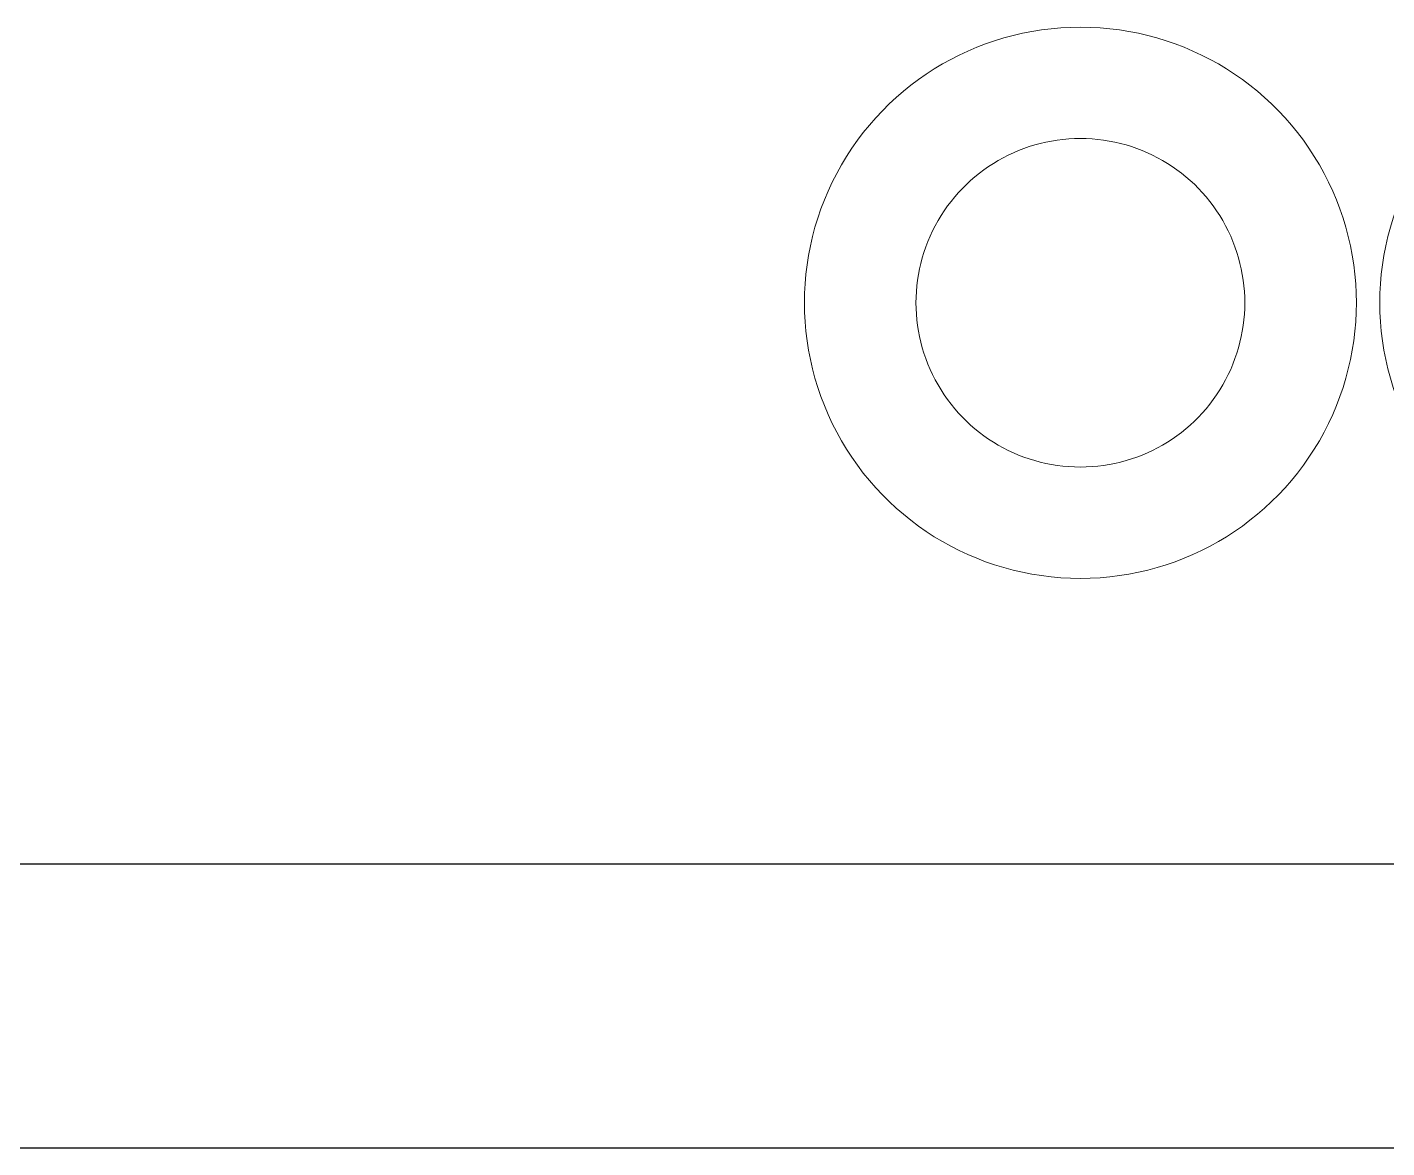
# Model space of a CAD drawing. Header units: centimetres. Extents: x -75 to 51, y -4 to 64.
# Drawn here: x 3.67 to 11.15, y 2.03 to 8.2 of the extents above; entities that cross this region are included whole.
import ezdxf

# ---------------------------------------------------------------- set-up
doc = ezdxf.new("R2010")
doc.units = ezdxf.units.CM
doc.header["$MEASUREMENT"] = 0
doc.layers.add('layer 1', color=7, linetype='Continuous')

msp = doc.modelspace()

# ---------------------------------------------------------------- linework, layer by layer
at = {"layer": 'layer 1', "color": 1, "lineweight": 20}
for points in [[(9.46586, 8.19574), (9.46586, 8.19574), (9.41181, 8.19486), (9.41181, 8.19486), (9.41181, 8.19486), (9.41181, 8.19486), (9.35808, 8.19207), (9.35808, 8.19207), (9.35808, 8.19207), (9.35808, 8.19207), (9.30471, 8.18741), (9.30471, 8.18741), (9.30471, 8.18741), (9.30471, 8.18741), (9.25174, 8.18089), (9.25174, 8.18089), (9.25174, 8.18089), (9.25174, 8.18089), (9.19921, 8.17254), (9.19921, 8.17254), (9.19921, 8.17254), (9.19921, 8.17254), (9.14716, 8.16238), (9.14716, 8.16238), (9.14716, 8.16238), (9.14716, 8.16238), (9.09563, 8.15043), (9.09563, 8.15043), (9.09563, 8.15043), (9.09563, 8.15043), (9.04467, 8.13672), (9.04467, 8.13672), (9.04467, 8.13672), (9.04467, 8.13672), (8.99432, 8.12128), (8.99432, 8.12128), (8.99432, 8.12128), (8.99432, 8.12128), (8.94461, 8.10413), (8.94461, 8.10413), (8.94461, 8.10413), (8.94461, 8.10413), (8.8956, 8.08529), (8.8956, 8.08529), (8.8956, 8.08529), (8.8956, 8.08529), (8.84732, 8.06479), (8.84732, 8.06479), (8.84732, 8.06479), (8.84732, 8.06479), (8.79982, 8.04265), (8.79982, 8.04265), (8.79982, 8.04265), (8.79982, 8.04265), (8.75314, 8.01889), (8.75314, 8.01889), (8.75314, 8.01889), (8.75314, 8.01889), (8.70731, 7.99354), (8.70731, 7.99354), (8.70731, 7.99354), (8.70731, 7.99354), (8.66239, 7.96662), (8.66239, 7.96662), (8.66239, 7.96662), (8.66239, 7.96662), (8.61842, 7.93816), (8.61842, 7.93816), (8.61842, 7.93816), (8.61842, 7.93816), (8.57543, 7.90819), (8.57543, 7.90819), (8.57543, 7.90819), (8.57543, 7.90819), (8.53347, 7.87672), (8.53347, 7.87672), (8.53347, 7.87672), (8.53347, 7.87672), (8.49257, 7.84378), (8.49257, 7.84378), (8.49257, 7.84378), (8.49257, 7.84378), (8.45279, 7.80939), (8.45279, 7.80939), (8.45279, 7.80939), (8.45279, 7.80939), (8.41417, 7.77358), (8.41417, 7.77358), (8.41417, 7.77358), (8.41417, 7.77358), (8.37674, 7.73638), (8.37674, 7.73638), (8.37674, 7.73638), (8.37674, 7.73638), (8.34056, 7.6978), (8.34056, 7.6978), (8.34056, 7.6978), (8.34056, 7.6978), (8.30565, 7.65788), (8.30565, 7.65788), (8.30565, 7.65788), (8.30565, 7.65788), (8.27206, 7.61663), (8.27206, 7.61663), (8.27206, 7.61663), (8.27206, 7.61663), (8.23984, 7.57408), (8.23984, 7.57408), (8.23984, 7.57408), (8.23984, 7.57408), (8.20903, 7.53025), (8.20903, 7.53025), (8.20903, 7.53025), (8.20903, 7.53025), (8.17964, 7.48517), (8.17964, 7.48517), (8.17964, 7.48517), (8.17964, 7.48517), (8.15176, 7.43886), (8.15176, 7.43886)], [(10.77991, 7.43888), (10.77991, 7.43888), (10.75202, 7.48519), (10.75202, 7.48519), (10.75202, 7.48519), (10.75202, 7.48519), (10.72267, 7.53027), (10.72267, 7.53027), (10.72267, 7.53027), (10.72267, 7.53027), (10.69185, 7.5741), (10.69185, 7.5741), (10.69185, 7.5741), (10.69185, 7.5741), (10.65963, 7.61665), (10.65963, 7.61665), (10.65963, 7.61665), (10.65963, 7.61665), (10.62605, 7.6579), (10.62605, 7.6579), (10.62605, 7.6579), (10.62605, 7.6579), (10.59114, 7.69782), (10.59114, 7.69782), (10.59114, 7.69782), (10.59114, 7.69782), (10.55495, 7.7364), (10.55495, 7.7364), (10.55495, 7.7364), (10.55495, 7.7364), (10.51752, 7.7736), (10.51752, 7.7736), (10.51752, 7.7736), (10.51752, 7.7736), (10.4789, 7.80941), (10.4789, 7.80941), (10.4789, 7.80941), (10.4789, 7.80941), (10.43912, 7.84379), (10.43912, 7.84379), (10.43912, 7.84379), (10.43912, 7.84379), (10.39823, 7.87673), (10.39823, 7.87673), (10.39823, 7.87673), (10.39823, 7.87673), (10.35626, 7.9082), (10.35626, 7.9082), (10.35626, 7.9082), (10.35626, 7.9082), (10.31328, 7.93817), (10.31328, 7.93817), (10.31328, 7.93817), (10.31328, 7.93817), (10.2693, 7.96663), (10.2693, 7.96663), (10.2693, 7.96663), (10.2693, 7.96663), (10.22438, 7.99355), (10.22438, 7.99355), (10.22438, 7.99355), (10.22438, 7.99355), (10.17856, 8.0189), (10.17856, 8.0189), (10.17856, 8.0189), (10.17856, 8.0189), (10.13187, 8.04266), (10.13187, 8.04266), (10.13187, 8.04266), (10.13187, 8.04266), (10.08437, 8.0648), (10.08437, 8.0648), (10.08437, 8.0648), (10.08437, 8.0648), (10.03609, 8.0853), (10.03609, 8.0853), (10.03609, 8.0853), (10.03609, 8.0853), (9.98708, 8.10414), (9.98708, 8.10414), (9.98708, 8.10414), (9.98708, 8.10414), (9.93737, 8.12129), (9.93737, 8.12129), (9.93737, 8.12129), (9.93737, 8.12129), (9.88702, 8.13673), (9.88702, 8.13673), (9.88702, 8.13673), (9.88702, 8.13673), (9.83607, 8.15044), (9.83607, 8.15044), (9.83607, 8.15044), (9.83607, 8.15044), (9.78454, 8.16239), (9.78454, 8.16239), (9.78454, 8.16239), (9.78454, 8.16239), (9.73249, 8.17255), (9.73249, 8.17255), (9.73249, 8.17255), (9.73249, 8.17255), (9.67997, 8.1809), (9.67997, 8.1809), (9.67997, 8.1809), (9.67997, 8.1809), (9.62699, 8.18742), (9.62699, 8.18742), (9.62699, 8.18742), (9.62699, 8.18742), (9.57362, 8.19208), (9.57362, 8.19208), (9.57362, 8.19208), (9.57362, 8.19208), (9.5199, 8.19487), (9.5199, 8.19487), (9.5199, 8.19487), (9.5199, 8.19487), (9.46585, 8.19575), (9.46585, 8.19575)], [(9.46586, 7.58359), (9.46586, 7.58359), (9.43366, 7.583), (9.43366, 7.583), (9.43366, 7.583), (9.43366, 7.583), (9.40165, 7.58132), (9.40165, 7.58132), (9.40165, 7.58132), (9.40165, 7.58132), (9.36985, 7.57853), (9.36985, 7.57853), (9.36985, 7.57853), (9.36985, 7.57853), (9.33829, 7.57463), (9.33829, 7.57463), (9.33829, 7.57463), (9.33829, 7.57463), (9.30699, 7.56964), (9.30699, 7.56964), (9.30699, 7.56964), (9.30699, 7.56964), (9.27598, 7.56357), (9.27598, 7.56357), (9.27598, 7.56357), (9.27598, 7.56357), (9.24529, 7.55644), (9.24529, 7.55644), (9.24529, 7.55644), (9.24529, 7.55644), (9.21493, 7.54826), (9.21493, 7.54826), (9.21493, 7.54826), (9.21493, 7.54826), (9.18494, 7.53905), (9.18494, 7.53905), (9.18494, 7.53905), (9.18494, 7.53905), (9.15534, 7.52882), (9.15534, 7.52882), (9.15534, 7.52882), (9.15534, 7.52882), (9.12615, 7.51758), (9.12615, 7.51758), (9.12615, 7.51758), (9.12615, 7.51758), (9.09737, 7.50536), (9.09737, 7.50536), (9.09737, 7.50536), (9.09737, 7.50536), (9.06909, 7.49216), (9.06909, 7.49216), (9.06909, 7.49216), (9.06909, 7.49216), (9.04126, 7.478), (9.04126, 7.478), (9.04126, 7.478), (9.04126, 7.478), (9.01396, 7.46289), (9.01396, 7.46289), (9.01396, 7.46289), (9.01396, 7.46289), (8.98721, 7.44685), (8.98721, 7.44685), (8.98721, 7.44685), (8.98721, 7.44685), (8.96101, 7.42989), (8.96101, 7.42989), (8.96101, 7.42989), (8.96101, 7.42989), (8.93539, 7.41202), (8.93539, 7.41202), (8.93539, 7.41202), (8.93539, 7.41202), (8.91038, 7.39326), (8.91038, 7.39326), (8.91038, 7.39326), (8.91038, 7.39326), (8.88602, 7.37363), (8.88602, 7.37363), (8.88602, 7.37363), (8.88602, 7.37363), (8.86234, 7.35314), (8.86234, 7.35314), (8.86234, 7.35314), (8.86234, 7.35314), (8.83932, 7.3318), (8.83932, 7.3318), (8.83932, 7.3318), (8.83932, 7.3318), (8.81704, 7.30963), (8.81704, 7.30963), (8.81704, 7.30963), (8.81704, 7.30963), (8.7955, 7.28664), (8.7955, 7.28664), (8.7955, 7.28664), (8.7955, 7.28664), (8.77472, 7.26285), (8.77472, 7.26285), (8.77472, 7.26285), (8.77472, 7.26285), (8.7547, 7.23827), (8.7547, 7.23827), (8.7547, 7.23827), (8.7547, 7.23827), (8.73551, 7.21291), (8.73551, 7.21291), (8.73551, 7.21291), (8.73551, 7.21291), (8.71715, 7.1868), (8.71715, 7.1868), (8.71715, 7.1868), (8.71715, 7.1868), (8.69967, 7.15994), (8.69967, 7.15994), (8.69967, 7.15994), (8.69967, 7.15994), (8.68309, 7.13235), (8.68309, 7.13235)], [(10.24861, 7.13241), (10.24861, 7.13241), (10.23203, 7.16), (10.23203, 7.16), (10.23203, 7.16), (10.23203, 7.16), (10.21455, 7.18686), (10.21455, 7.18686), (10.21455, 7.18686), (10.21455, 7.18686), (10.19619, 7.21297), (10.19619, 7.21297), (10.19619, 7.21297), (10.19619, 7.21297), (10.17699, 7.23833), (10.17699, 7.23833), (10.17699, 7.23833), (10.17699, 7.23833), (10.15697, 7.26291), (10.15697, 7.26291), (10.15697, 7.26291), (10.15697, 7.26291), (10.13619, 7.2867), (10.13619, 7.2867), (10.13619, 7.2867), (10.13619, 7.2867), (10.11464, 7.30969), (10.11464, 7.30969), (10.11464, 7.30969), (10.11464, 7.30969), (10.09236, 7.33186), (10.09236, 7.33186), (10.09236, 7.33186), (10.09236, 7.33186), (10.06934, 7.3532), (10.06934, 7.3532), (10.06934, 7.3532), (10.06934, 7.3532), (10.04565, 7.37369), (10.04565, 7.37369), (10.04565, 7.37369), (10.04565, 7.37369), (10.02129, 7.39332), (10.02129, 7.39332), (10.02129, 7.39332), (10.02129, 7.39332), (9.99629, 7.41208), (9.99629, 7.41208), (9.99629, 7.41208), (9.99629, 7.41208), (9.97067, 7.42995), (9.97067, 7.42995), (9.97067, 7.42995), (9.97067, 7.42995), (9.94447, 7.44691), (9.94447, 7.44691), (9.94447, 7.44691), (9.94447, 7.44691), (9.91772, 7.46295), (9.91772, 7.46295), (9.91772, 7.46295), (9.91772, 7.46295), (9.89042, 7.47806), (9.89042, 7.47806), (9.89042, 7.47806), (9.89042, 7.47806), (9.8626, 7.49222), (9.8626, 7.49222), (9.8626, 7.49222), (9.8626, 7.49222), (9.83432, 7.50542), (9.83432, 7.50542), (9.83432, 7.50542), (9.83432, 7.50542), (9.80555, 7.51764), (9.80555, 7.51764), (9.80555, 7.51764), (9.80555, 7.51764), (9.77635, 7.52888), (9.77635, 7.52888), (9.77635, 7.52888), (9.77635, 7.52888), (9.74676, 7.53911), (9.74676, 7.53911), (9.74676, 7.53911), (9.74676, 7.53911), (9.71676, 7.54832), (9.71676, 7.54832), (9.71676, 7.54832), (9.71676, 7.54832), (9.6864, 7.5565), (9.6864, 7.5565), (9.6864, 7.5565), (9.6864, 7.5565), (9.65571, 7.56363), (9.65571, 7.56363), (9.65571, 7.56363), (9.65571, 7.56363), (9.6247, 7.5697), (9.6247, 7.5697), (9.6247, 7.5697), (9.6247, 7.5697), (9.5934, 7.57469), (9.5934, 7.57469), (9.5934, 7.57469), (9.5934, 7.57469), (9.56184, 7.57859), (9.56184, 7.57859), (9.56184, 7.57859), (9.56184, 7.57859), (9.53004, 7.58138), (9.53004, 7.58138), (9.53004, 7.58138), (9.53004, 7.58138), (9.49804, 7.58306), (9.49804, 7.58306), (9.49804, 7.58306), (9.49804, 7.58306), (9.46584, 7.58365), (9.46584, 7.58365)], [(8.1518, 7.43888), (8.1518, 7.43888), (8.1256, 7.39161), (8.1256, 7.39161), (8.1256, 7.39161), (8.1256, 7.39161), (8.10121, 7.34366), (8.10121, 7.34366), (8.10121, 7.34366), (8.10121, 7.34366), (8.07861, 7.29508), (8.07861, 7.29508), (8.07861, 7.29508), (8.07861, 7.29508), (8.05784, 7.24592), (8.05784, 7.24592), (8.05784, 7.24592), (8.05784, 7.24592), (8.03886, 7.19623), (8.03886, 7.19623), (8.03886, 7.19623), (8.03886, 7.19623), (8.02169, 7.14605), (8.02169, 7.14605), (8.02169, 7.14605), (8.02169, 7.14605), (8.00632, 7.09544), (8.00632, 7.09544), (8.00632, 7.09544), (8.00632, 7.09544), (7.99276, 7.04444), (7.99276, 7.04444), (7.99276, 7.04444), (7.99276, 7.04444), (7.98101, 6.9931), (7.98101, 6.9931), (7.98101, 6.9931), (7.98101, 6.9931), (7.97107, 6.94147), (7.97107, 6.94147), (7.97107, 6.94147), (7.97107, 6.94147), (7.96291, 6.8896), (7.96291, 6.8896), (7.96291, 6.8896), (7.96291, 6.8896), (7.9566, 6.83753), (7.9566, 6.83753), (7.9566, 6.83753), (7.9566, 6.83753), (7.95206, 6.78532), (7.95206, 6.78532), (7.95206, 6.78532), (7.95206, 6.78532), (7.94929, 6.73301), (7.94929, 6.73301), (7.94929, 6.73301), (7.94929, 6.73301), (7.94836, 6.68065), (7.94836, 6.68065), (7.94836, 6.68065), (7.94836, 6.68065), (7.94929, 6.62829), (7.94929, 6.62829), (7.94929, 6.62829), (7.94929, 6.62829), (7.95206, 6.57598), (7.95206, 6.57598), (7.95206, 6.57598), (7.95206, 6.57598), (7.9566, 6.52377), (7.9566, 6.52377), (7.9566, 6.52377), (7.9566, 6.52377), (7.96291, 6.4717), (7.96291, 6.4717), (7.96291, 6.4717), (7.96291, 6.4717), (7.97107, 6.41983), (7.97107, 6.41983), (7.97107, 6.41983), (7.97107, 6.41983), (7.98101, 6.3682), (7.98101, 6.3682), (7.98101, 6.3682), (7.98101, 6.3682), (7.99276, 6.31686), (7.99276, 6.31686), (7.99276, 6.31686), (7.99276, 6.31686), (8.00632, 6.26586), (8.00632, 6.26586), (8.00632, 6.26586), (8.00632, 6.26586), (8.02169, 6.21525), (8.02169, 6.21525), (8.02169, 6.21525), (8.02169, 6.21525), (8.03886, 6.16507), (8.03886, 6.16507), (8.03886, 6.16507), (8.03886, 6.16507), (8.05784, 6.11538), (8.05784, 6.11538), (8.05784, 6.11538), (8.05784, 6.11538), (8.07861, 6.06622), (8.07861, 6.06622), (8.07861, 6.06622), (8.07861, 6.06622), (8.10121, 6.01764), (8.10121, 6.01764), (8.10121, 6.01764), (8.10121, 6.01764), (8.1256, 5.96969), (8.1256, 5.96969), (8.1256, 5.96969), (8.1256, 5.96969), (8.1518, 5.92242), (8.1518, 5.92242)], [(10.77991, 5.92245), (10.77991, 5.92245), (10.80611, 5.96972), (10.80611, 5.96972), (10.80611, 5.96972), (10.80611, 5.96972), (10.8305, 6.01767), (10.8305, 6.01767), (10.8305, 6.01767), (10.8305, 6.01767), (10.85309, 6.06625), (10.85309, 6.06625), (10.85309, 6.06625), (10.85309, 6.06625), (10.87387, 6.11541), (10.87387, 6.11541), (10.87387, 6.11541), (10.87387, 6.11541), (10.89285, 6.1651), (10.89285, 6.1651), (10.89285, 6.1651), (10.89285, 6.1651), (10.91002, 6.21528), (10.91002, 6.21528), (10.91002, 6.21528), (10.91002, 6.21528), (10.92538, 6.26589), (10.92538, 6.26589), (10.92538, 6.26589), (10.92538, 6.26589), (10.93894, 6.31689), (10.93894, 6.31689), (10.93894, 6.31689), (10.93894, 6.31689), (10.95069, 6.36823), (10.95069, 6.36823), (10.95069, 6.36823), (10.95069, 6.36823), (10.96064, 6.41986), (10.96064, 6.41986), (10.96064, 6.41986), (10.96064, 6.41986), (10.9688, 6.47173), (10.9688, 6.47173), (10.9688, 6.47173), (10.9688, 6.47173), (10.97511, 6.5238), (10.97511, 6.5238), (10.97511, 6.5238), (10.97511, 6.5238), (10.97965, 6.57601), (10.97965, 6.57601), (10.97965, 6.57601), (10.97965, 6.57601), (10.98242, 6.62832), (10.98242, 6.62832), (10.98242, 6.62832), (10.98242, 6.62832), (10.98335, 6.68068), (10.98335, 6.68068), (10.98335, 6.68068), (10.98335, 6.68068), (10.98242, 6.73304), (10.98242, 6.73304), (10.98242, 6.73304), (10.98242, 6.73304), (10.97965, 6.78535), (10.97965, 6.78535), (10.97965, 6.78535), (10.97965, 6.78535), (10.97511, 6.83756), (10.97511, 6.83756), (10.97511, 6.83756), (10.97511, 6.83756), (10.9688, 6.88963), (10.9688, 6.88963), (10.9688, 6.88963), (10.9688, 6.88963), (10.96064, 6.9415), (10.96064, 6.9415), (10.96064, 6.9415), (10.96064, 6.9415), (10.95069, 6.99313), (10.95069, 6.99313), (10.95069, 6.99313), (10.95069, 6.99313), (10.93894, 7.04447), (10.93894, 7.04447), (10.93894, 7.04447), (10.93894, 7.04447), (10.92538, 7.09547), (10.92538, 7.09547), (10.92538, 7.09547), (10.92538, 7.09547), (10.91002, 7.14608), (10.91002, 7.14608), (10.91002, 7.14608), (10.91002, 7.14608), (10.89285, 7.19626), (10.89285, 7.19626), (10.89285, 7.19626), (10.89285, 7.19626), (10.87387, 7.24595), (10.87387, 7.24595), (10.87387, 7.24595), (10.87387, 7.24595), (10.85309, 7.29511), (10.85309, 7.29511), (10.85309, 7.29511), (10.85309, 7.29511), (10.8305, 7.34369), (10.8305, 7.34369), (10.8305, 7.34369), (10.8305, 7.34369), (10.80611, 7.39164), (10.80611, 7.39164), (10.80611, 7.39164), (10.80611, 7.39164), (10.77991, 7.43891), (10.77991, 7.43891)], [(11.31565, 7.43888), (11.31565, 7.43888), (11.28945, 7.39161), (11.28945, 7.39161), (11.28945, 7.39161), (11.28945, 7.39161), (11.26506, 7.34366), (11.26506, 7.34366), (11.26506, 7.34366), (11.26506, 7.34366), (11.24247, 7.29508), (11.24247, 7.29508), (11.24247, 7.29508), (11.24247, 7.29508), (11.22169, 7.24592), (11.22169, 7.24592), (11.22169, 7.24592), (11.22169, 7.24592), (11.20271, 7.19623), (11.20271, 7.19623), (11.20271, 7.19623), (11.20271, 7.19623), (11.18554, 7.14605), (11.18554, 7.14605), (11.18554, 7.14605), (11.18554, 7.14605), (11.17018, 7.09544), (11.17018, 7.09544), (11.17018, 7.09544), (11.17018, 7.09544), (11.15662, 7.04444), (11.15662, 7.04444), (11.15662, 7.04444), (11.15662, 7.04444), (11.14487, 6.9931), (11.14487, 6.9931), (11.14487, 6.9931), (11.14487, 6.9931), (11.13492, 6.94147), (11.13492, 6.94147), (11.13492, 6.94147), (11.13492, 6.94147), (11.12676, 6.8896), (11.12676, 6.8896), (11.12676, 6.8896), (11.12676, 6.8896), (11.12045, 6.83753), (11.12045, 6.83753), (11.12045, 6.83753), (11.12045, 6.83753), (11.11591, 6.78532), (11.11591, 6.78532), (11.11591, 6.78532), (11.11591, 6.78532), (11.11314, 6.73301), (11.11314, 6.73301), (11.11314, 6.73301), (11.11314, 6.73301), (11.11221, 6.68065), (11.11221, 6.68065), (11.11221, 6.68065), (11.11221, 6.68065), (11.11314, 6.62829), (11.11314, 6.62829), (11.11314, 6.62829), (11.11314, 6.62829), (11.11591, 6.57598), (11.11591, 6.57598), (11.11591, 6.57598), (11.11591, 6.57598), (11.12045, 6.52377), (11.12045, 6.52377), (11.12045, 6.52377), (11.12045, 6.52377), (11.12676, 6.4717), (11.12676, 6.4717), (11.12676, 6.4717), (11.12676, 6.4717), (11.13492, 6.41983), (11.13492, 6.41983), (11.13492, 6.41983), (11.13492, 6.41983), (11.14487, 6.3682), (11.14487, 6.3682), (11.14487, 6.3682), (11.14487, 6.3682), (11.15662, 6.31686), (11.15662, 6.31686), (11.15662, 6.31686), (11.15662, 6.31686), (11.17018, 6.26586), (11.17018, 6.26586), (11.17018, 6.26586), (11.17018, 6.26586), (11.18554, 6.21525), (11.18554, 6.21525), (11.18554, 6.21525), (11.18554, 6.21525), (11.20271, 6.16507), (11.20271, 6.16507), (11.20271, 6.16507), (11.20271, 6.16507), (11.22169, 6.11538), (11.22169, 6.11538), (11.22169, 6.11538), (11.22169, 6.11538), (11.24247, 6.06622), (11.24247, 6.06622), (11.24247, 6.06622), (11.24247, 6.06622), (11.26506, 6.01764), (11.26506, 6.01764), (11.26506, 6.01764), (11.26506, 6.01764), (11.28945, 5.96969), (11.28945, 5.96969), (11.28945, 5.96969), (11.28945, 5.96969), (11.31565, 5.92242), (11.31565, 5.92242)], [(8.68309, 7.13241), (8.68309, 7.13241), (8.66748, 7.10425), (8.66748, 7.10425), (8.66748, 7.10425), (8.66748, 7.10425), (8.65293, 7.07568), (8.65293, 7.07568), (8.65293, 7.07568), (8.65293, 7.07568), (8.63947, 7.04674), (8.63947, 7.04674), (8.63947, 7.04674), (8.63947, 7.04674), (8.62707, 7.01745), (8.62707, 7.01745), (8.62707, 7.01745), (8.62707, 7.01745), (8.61578, 6.98784), (8.61578, 6.98784), (8.61578, 6.98784), (8.61578, 6.98784), (8.60556, 6.95795), (8.60556, 6.95795), (8.60556, 6.95795), (8.60556, 6.95795), (8.5964, 6.9278), (8.5964, 6.9278), (8.5964, 6.9278), (8.5964, 6.9278), (8.58833, 6.89741), (8.58833, 6.89741), (8.58833, 6.89741), (8.58833, 6.89741), (8.58134, 6.86682), (8.58134, 6.86682), (8.58134, 6.86682), (8.58134, 6.86682), (8.57545, 6.83606), (8.57545, 6.83606), (8.57545, 6.83606), (8.57545, 6.83606), (8.57057, 6.80515), (8.57057, 6.80515), (8.57057, 6.80515), (8.57057, 6.80515), (8.56679, 6.77413), (8.56679, 6.77413), (8.56679, 6.77413), (8.56679, 6.77413), (8.56402, 6.74302), (8.56402, 6.74302), (8.56402, 6.74302), (8.56402, 6.74302), (8.5625, 6.71186), (8.5625, 6.71186), (8.5625, 6.71186), (8.5625, 6.71186), (8.56165, 6.68067), (8.56165, 6.68067), (8.56165, 6.68067), (8.56165, 6.68067), (8.5625, 6.64948), (8.5625, 6.64948), (8.5625, 6.64948), (8.5625, 6.64948), (8.56402, 6.61832), (8.56402, 6.61832), (8.56402, 6.61832), (8.56402, 6.61832), (8.56679, 6.58721), (8.56679, 6.58721), (8.56679, 6.58721), (8.56679, 6.58721), (8.57057, 6.55619), (8.57057, 6.55619), (8.57057, 6.55619), (8.57057, 6.55619), (8.57545, 6.52528), (8.57545, 6.52528), (8.57545, 6.52528), (8.57545, 6.52528), (8.58134, 6.49452), (8.58134, 6.49452), (8.58134, 6.49452), (8.58134, 6.49452), (8.58833, 6.46393), (8.58833, 6.46393), (8.58833, 6.46393), (8.58833, 6.46393), (8.5964, 6.43355), (8.5964, 6.43355), (8.5964, 6.43355), (8.5964, 6.43355), (8.60556, 6.4034), (8.60556, 6.4034), (8.60556, 6.4034), (8.60556, 6.4034), (8.61578, 6.3735), (8.61578, 6.3735), (8.61578, 6.3735), (8.61578, 6.3735), (8.62707, 6.34389), (8.62707, 6.34389), (8.62707, 6.34389), (8.62707, 6.34389), (8.63947, 6.3146), (8.63947, 6.3146), (8.63947, 6.3146), (8.63947, 6.3146), (8.65293, 6.28566), (8.65293, 6.28566), (8.65293, 6.28566), (8.65293, 6.28566), (8.66748, 6.25709), (8.66748, 6.25709), (8.66748, 6.25709), (8.66748, 6.25709), (8.68309, 6.22893), (8.68309, 6.22893)], [(10.24861, 6.22892), (10.24861, 6.22892), (10.26423, 6.25708), (10.26423, 6.25708), (10.26423, 6.25708), (10.26423, 6.25708), (10.27877, 6.28565), (10.27877, 6.28565), (10.27877, 6.28565), (10.27877, 6.28565), (10.29223, 6.31459), (10.29223, 6.31459), (10.29223, 6.31459), (10.29223, 6.31459), (10.30463, 6.34388), (10.30463, 6.34388), (10.30463, 6.34388), (10.30463, 6.34388), (10.31592, 6.37349), (10.31592, 6.37349), (10.31592, 6.37349), (10.31592, 6.37349), (10.32615, 6.40339), (10.32615, 6.40339), (10.32615, 6.40339), (10.32615, 6.40339), (10.33529, 6.43354), (10.33529, 6.43354), (10.33529, 6.43354), (10.33529, 6.43354), (10.34337, 6.46392), (10.34337, 6.46392), (10.34337, 6.46392), (10.34337, 6.46392), (10.35035, 6.49451), (10.35035, 6.49451), (10.35035, 6.49451), (10.35035, 6.49451), (10.35624, 6.52527), (10.35624, 6.52527), (10.35624, 6.52527), (10.35624, 6.52527), (10.36112, 6.55618), (10.36112, 6.55618), (10.36112, 6.55618), (10.36112, 6.55618), (10.36491, 6.5872), (10.36491, 6.5872), (10.36491, 6.5872), (10.36491, 6.5872), (10.36768, 6.61831), (10.36768, 6.61831), (10.36768, 6.61831), (10.36768, 6.61831), (10.3692, 6.64947), (10.3692, 6.64947), (10.3692, 6.64947), (10.3692, 6.64947), (10.37005, 6.68066), (10.37005, 6.68066), (10.37005, 6.68066), (10.37005, 6.68066), (10.3692, 6.71185), (10.3692, 6.71185), (10.3692, 6.71185), (10.3692, 6.71185), (10.36768, 6.74301), (10.36768, 6.74301), (10.36768, 6.74301), (10.36768, 6.74301), (10.36491, 6.77412), (10.36491, 6.77412), (10.36491, 6.77412), (10.36491, 6.77412), (10.36112, 6.80514), (10.36112, 6.80514), (10.36112, 6.80514), (10.36112, 6.80514), (10.35624, 6.83605), (10.35624, 6.83605), (10.35624, 6.83605), (10.35624, 6.83605), (10.35035, 6.86681), (10.35035, 6.86681), (10.35035, 6.86681), (10.35035, 6.86681), (10.34337, 6.8974), (10.34337, 6.8974), (10.34337, 6.8974), (10.34337, 6.8974), (10.33529, 6.92779), (10.33529, 6.92779), (10.33529, 6.92779), (10.33529, 6.92779), (10.32615, 6.95794), (10.32615, 6.95794), (10.32615, 6.95794), (10.32615, 6.95794), (10.31592, 6.98783), (10.31592, 6.98783), (10.31592, 6.98783), (10.31592, 6.98783), (10.30463, 7.01744), (10.30463, 7.01744), (10.30463, 7.01744), (10.30463, 7.01744), (10.29223, 7.04673), (10.29223, 7.04673), (10.29223, 7.04673), (10.29223, 7.04673), (10.27877, 7.07567), (10.27877, 7.07567), (10.27877, 7.07567), (10.27877, 7.07567), (10.26423, 7.10424), (10.26423, 7.10424), (10.26423, 7.10424), (10.26423, 7.10424), (10.24861, 7.1324), (10.24861, 7.1324)], [(8.68309, 6.22892), (8.68309, 6.22892), (8.69967, 6.20133), (8.69967, 6.20133), (8.69967, 6.20133), (8.69967, 6.20133), (8.71715, 6.17447), (8.71715, 6.17447), (8.71715, 6.17447), (8.71715, 6.17447), (8.73551, 6.14836), (8.73551, 6.14836), (8.73551, 6.14836), (8.73551, 6.14836), (8.7547, 6.123), (8.7547, 6.123), (8.7547, 6.123), (8.7547, 6.123), (8.77472, 6.09842), (8.77472, 6.09842), (8.77472, 6.09842), (8.77472, 6.09842), (8.7955, 6.07463), (8.7955, 6.07463), (8.7955, 6.07463), (8.7955, 6.07463), (8.81704, 6.05164), (8.81704, 6.05164), (8.81704, 6.05164), (8.81704, 6.05164), (8.83933, 6.02947), (8.83933, 6.02947), (8.83933, 6.02947), (8.83933, 6.02947), (8.86235, 6.00813), (8.86235, 6.00813), (8.86235, 6.00813), (8.86235, 6.00813), (8.88604, 5.98764), (8.88604, 5.98764), (8.88604, 5.98764), (8.88604, 5.98764), (8.9104, 5.96801), (8.9104, 5.96801), (8.9104, 5.96801), (8.9104, 5.96801), (8.9354, 5.94925), (8.9354, 5.94925), (8.9354, 5.94925), (8.9354, 5.94925), (8.96103, 5.93139), (8.96103, 5.93139), (8.96103, 5.93139), (8.96103, 5.93139), (8.98723, 5.91443), (8.98723, 5.91443), (8.98723, 5.91443), (8.98723, 5.91443), (9.01398, 5.89839), (9.01398, 5.89839), (9.01398, 5.89839), (9.01398, 5.89839), (9.04128, 5.88328), (9.04128, 5.88328), (9.04128, 5.88328), (9.04128, 5.88328), (9.0691, 5.86911), (9.0691, 5.86911), (9.0691, 5.86911), (9.0691, 5.86911), (9.09738, 5.85591), (9.09738, 5.85591), (9.09738, 5.85591), (9.09738, 5.85591), (9.12616, 5.84369), (9.12616, 5.84369), (9.12616, 5.84369), (9.12616, 5.84369), (9.15536, 5.83245), (9.15536, 5.83245), (9.15536, 5.83245), (9.15536, 5.83245), (9.18496, 5.82222), (9.18496, 5.82222), (9.18496, 5.82222), (9.18496, 5.82222), (9.21495, 5.81301), (9.21495, 5.81301), (9.21495, 5.81301), (9.21495, 5.81301), (9.24531, 5.80483), (9.24531, 5.80483), (9.24531, 5.80483), (9.24531, 5.80483), (9.276, 5.7977), (9.276, 5.7977), (9.276, 5.7977), (9.276, 5.7977), (9.30701, 5.79163), (9.30701, 5.79163), (9.30701, 5.79163), (9.30701, 5.79163), (9.33831, 5.78664), (9.33831, 5.78664), (9.33831, 5.78664), (9.33831, 5.78664), (9.36987, 5.78274), (9.36987, 5.78274), (9.36987, 5.78274), (9.36987, 5.78274), (9.40166, 5.77996), (9.40166, 5.77996), (9.40166, 5.77996), (9.40166, 5.77996), (9.43368, 5.77828), (9.43368, 5.77828), (9.43368, 5.77828), (9.43368, 5.77828), (9.46587, 5.77769), (9.46587, 5.77769)], [(9.46586, 5.77774), (9.46586, 5.77774), (9.49806, 5.77824), (9.49806, 5.77824), (9.49806, 5.77824), (9.49806, 5.77824), (9.53006, 5.77992), (9.53006, 5.77992), (9.53006, 5.77992), (9.53006, 5.77992), (9.56186, 5.7827), (9.56186, 5.7827), (9.56186, 5.7827), (9.56186, 5.7827), (9.59342, 5.7866), (9.59342, 5.7866), (9.59342, 5.7866), (9.59342, 5.7866), (9.62472, 5.79159), (9.62472, 5.79159), (9.62472, 5.79159), (9.62472, 5.79159), (9.65573, 5.79766), (9.65573, 5.79766), (9.65573, 5.79766), (9.65573, 5.79766), (9.68642, 5.80479), (9.68642, 5.80479), (9.68642, 5.80479), (9.68642, 5.80479), (9.71678, 5.81297), (9.71678, 5.81297), (9.71678, 5.81297), (9.71678, 5.81297), (9.74677, 5.82218), (9.74677, 5.82218), (9.74677, 5.82218), (9.74677, 5.82218), (9.77637, 5.83241), (9.77637, 5.83241), (9.77637, 5.83241), (9.77637, 5.83241), (9.80557, 5.84365), (9.80557, 5.84365), (9.80557, 5.84365), (9.80557, 5.84365), (9.83433, 5.85587), (9.83433, 5.85587), (9.83433, 5.85587), (9.83433, 5.85587), (9.86262, 5.86907), (9.86262, 5.86907), (9.86262, 5.86907), (9.86262, 5.86907), (9.89044, 5.88324), (9.89044, 5.88324), (9.89044, 5.88324), (9.89044, 5.88324), (9.91774, 5.89835), (9.91774, 5.89835), (9.91774, 5.89835), (9.91774, 5.89835), (9.94449, 5.91439), (9.94449, 5.91439), (9.94449, 5.91439), (9.94449, 5.91439), (9.97069, 5.93135), (9.97069, 5.93135), (9.97069, 5.93135), (9.97069, 5.93135), (9.99632, 5.94922), (9.99632, 5.94922), (9.99632, 5.94922), (9.99632, 5.94922), (10.02132, 5.96798), (10.02132, 5.96798), (10.02132, 5.96798), (10.02132, 5.96798), (10.04568, 5.98761), (10.04568, 5.98761), (10.04568, 5.98761), (10.04568, 5.98761), (10.06936, 6.0081), (10.06936, 6.0081), (10.06936, 6.0081), (10.06936, 6.0081), (10.09238, 6.02944), (10.09238, 6.02944), (10.09238, 6.02944), (10.09238, 6.02944), (10.11467, 6.05161), (10.11467, 6.05161), (10.11467, 6.05161), (10.11467, 6.05161), (10.13622, 6.0746), (10.13622, 6.0746), (10.13622, 6.0746), (10.13622, 6.0746), (10.157, 6.09839), (10.157, 6.09839), (10.157, 6.09839), (10.157, 6.09839), (10.17702, 6.12297), (10.17702, 6.12297), (10.17702, 6.12297), (10.17702, 6.12297), (10.19621, 6.14832), (10.19621, 6.14832), (10.19621, 6.14832), (10.19621, 6.14832), (10.21458, 6.17443), (10.21458, 6.17443), (10.21458, 6.17443), (10.21458, 6.17443), (10.23206, 6.20129), (10.23206, 6.20129), (10.23206, 6.20129), (10.23206, 6.20129), (10.24865, 6.22888), (10.24865, 6.22888)], [(8.1518, 5.92245), (8.1518, 5.92245), (8.17968, 5.87614), (8.17968, 5.87614), (8.17968, 5.87614), (8.17968, 5.87614), (8.20906, 5.83106), (8.20906, 5.83106), (8.20906, 5.83106), (8.20906, 5.83106), (8.23985, 5.78723), (8.23985, 5.78723), (8.23985, 5.78723), (8.23985, 5.78723), (8.27207, 5.74468), (8.27207, 5.74468), (8.27207, 5.74468), (8.27207, 5.74468), (8.30566, 5.70343), (8.30566, 5.70343), (8.30566, 5.70343), (8.30566, 5.70343), (8.34057, 5.66351), (8.34057, 5.66351), (8.34057, 5.66351), (8.34057, 5.66351), (8.37675, 5.62493), (8.37675, 5.62493), (8.37675, 5.62493), (8.37675, 5.62493), (8.41418, 5.58773), (8.41418, 5.58773), (8.41418, 5.58773), (8.41418, 5.58773), (8.4528, 5.55192), (8.4528, 5.55192), (8.4528, 5.55192), (8.4528, 5.55192), (8.49258, 5.51754), (8.49258, 5.51754), (8.49258, 5.51754), (8.49258, 5.51754), (8.53348, 5.4846), (8.53348, 5.4846), (8.53348, 5.4846), (8.53348, 5.4846), (8.57544, 5.45313), (8.57544, 5.45313), (8.57544, 5.45313), (8.57544, 5.45313), (8.61843, 5.42315), (8.61843, 5.42315), (8.61843, 5.42315), (8.61843, 5.42315), (8.6624, 5.39469), (8.6624, 5.39469), (8.6624, 5.39469), (8.6624, 5.39469), (8.70732, 5.36777), (8.70732, 5.36777), (8.70732, 5.36777), (8.70732, 5.36777), (8.75315, 5.34242), (8.75315, 5.34242), (8.75315, 5.34242), (8.75315, 5.34242), (8.79983, 5.31866), (8.79983, 5.31866), (8.79983, 5.31866), (8.79983, 5.31866), (8.84733, 5.29652), (8.84733, 5.29652), (8.84733, 5.29652), (8.84733, 5.29652), (8.89561, 5.27602), (8.89561, 5.27602), (8.89561, 5.27602), (8.89561, 5.27602), (8.94462, 5.25718), (8.94462, 5.25718), (8.94462, 5.25718), (8.94462, 5.25718), (8.99433, 5.24003), (8.99433, 5.24003), (8.99433, 5.24003), (8.99433, 5.24003), (9.04468, 5.22459), (9.04468, 5.22459), (9.04468, 5.22459), (9.04468, 5.22459), (9.09564, 5.21088), (9.09564, 5.21088), (9.09564, 5.21088), (9.09564, 5.21088), (9.14717, 5.19893), (9.14717, 5.19893), (9.14717, 5.19893), (9.14717, 5.19893), (9.19922, 5.18877), (9.19922, 5.18877), (9.19922, 5.18877), (9.19922, 5.18877), (9.25175, 5.18042), (9.25175, 5.18042), (9.25175, 5.18042), (9.25175, 5.18042), (9.30472, 5.1739), (9.30472, 5.1739), (9.30472, 5.1739), (9.30472, 5.1739), (9.35809, 5.16924), (9.35809, 5.16924), (9.35809, 5.16924), (9.35809, 5.16924), (9.41182, 5.16646), (9.41182, 5.16646), (9.41182, 5.16646), (9.41182, 5.16646), (9.46587, 5.16557), (9.46587, 5.16557)], [(9.46586, 5.16559), (9.46586, 5.16559), (9.5199, 5.16648), (9.5199, 5.16648), (9.5199, 5.16648), (9.5199, 5.16648), (9.57363, 5.16926), (9.57363, 5.16926), (9.57363, 5.16926), (9.57363, 5.16926), (9.627, 5.17392), (9.627, 5.17392), (9.627, 5.17392), (9.627, 5.17392), (9.67998, 5.18044), (9.67998, 5.18044), (9.67998, 5.18044), (9.67998, 5.18044), (9.73251, 5.18879), (9.73251, 5.18879), (9.73251, 5.18879), (9.73251, 5.18879), (9.78456, 5.19895), (9.78456, 5.19895), (9.78456, 5.19895), (9.78456, 5.19895), (9.83609, 5.2109), (9.83609, 5.2109), (9.83609, 5.2109), (9.83609, 5.2109), (9.88705, 5.22461), (9.88705, 5.22461), (9.88705, 5.22461), (9.88705, 5.22461), (9.9374, 5.24005), (9.9374, 5.24005), (9.9374, 5.24005), (9.9374, 5.24005), (9.9871, 5.2572), (9.9871, 5.2572), (9.9871, 5.2572), (9.9871, 5.2572), (10.03611, 5.27604), (10.03611, 5.27604), (10.03611, 5.27604), (10.03611, 5.27604), (10.08439, 5.29654), (10.08439, 5.29654), (10.08439, 5.29654), (10.08439, 5.29654), (10.13189, 5.31868), (10.13189, 5.31868), (10.13189, 5.31868), (10.13189, 5.31868), (10.17857, 5.34244), (10.17857, 5.34244), (10.17857, 5.34244), (10.17857, 5.34244), (10.22439, 5.36779), (10.22439, 5.36779), (10.22439, 5.36779), (10.22439, 5.36779), (10.26931, 5.39471), (10.26931, 5.39471), (10.26931, 5.39471), (10.26931, 5.39471), (10.31329, 5.42317), (10.31329, 5.42317), (10.31329, 5.42317), (10.31329, 5.42317), (10.35628, 5.45315), (10.35628, 5.45315), (10.35628, 5.45315), (10.35628, 5.45315), (10.39824, 5.48462), (10.39824, 5.48462), (10.39824, 5.48462), (10.39824, 5.48462), (10.43913, 5.51756), (10.43913, 5.51756), (10.43913, 5.51756), (10.43913, 5.51756), (10.47891, 5.55195), (10.47891, 5.55195), (10.47891, 5.55195), (10.47891, 5.55195), (10.51753, 5.58776), (10.51753, 5.58776), (10.51753, 5.58776), (10.51753, 5.58776), (10.55495, 5.62496), (10.55495, 5.62496), (10.55495, 5.62496), (10.55495, 5.62496), (10.59114, 5.66354), (10.59114, 5.66354), (10.59114, 5.66354), (10.59114, 5.66354), (10.62606, 5.70346), (10.62606, 5.70346), (10.62606, 5.70346), (10.62606, 5.70346), (10.65964, 5.74471), (10.65964, 5.74471), (10.65964, 5.74471), (10.65964, 5.74471), (10.69186, 5.78726), (10.69186, 5.78726), (10.69186, 5.78726), (10.69186, 5.78726), (10.72268, 5.83109), (10.72268, 5.83109), (10.72268, 5.83109), (10.72268, 5.83109), (10.75203, 5.87617), (10.75203, 5.87617), (10.75203, 5.87617), (10.75203, 5.87617), (10.77991, 5.92248), (10.77991, 5.92248)]]:
    msp.add_open_spline(points, degree=3, knots=[0, 0, 0, 0, 0.0322581, 0.0322581, 0.0322581, 0.0322581, 0.0645161, 0.0645161, 0.0645161, 0.0645161, 0.0967742, 0.0967742, 0.0967742, 0.0967742, 0.1290323, 0.1290323, 0.1290323, 0.1290323, 0.1612903, 0.1612903, 0.1612903, 0.1612903, 0.1935484, 0.1935484, 0.1935484, 0.1935484, 0.2258065, 0.2258065, 0.2258065, 0.2258065, 0.2580645, 0.2580645, 0.2580645, 0.2580645, 0.2903226, 0.2903226, 0.2903226, 0.2903226, 0.3225806, 0.3225806, 0.3225806, 0.3225806, 0.3548387, 0.3548387, 0.3548387, 0.3548387, 0.3870968, 0.3870968, 0.3870968, 0.3870968, 0.4193548, 0.4193548, 0.4193548, 0.4193548, 0.4516129, 0.4516129, 0.4516129, 0.4516129, 0.483871, 0.483871, 0.483871, 0.483871, 0.516129, 0.516129, 0.516129, 0.516129, 0.5483871, 0.5483871, 0.5483871, 0.5483871, 0.5806452, 0.5806452, 0.5806452, 0.5806452, 0.6129032, 0.6129032, 0.6129032, 0.6129032, 0.6451613, 0.6451613, 0.6451613, 0.6451613, 0.6774194, 0.6774194, 0.6774194, 0.6774194, 0.7096774, 0.7096774, 0.7096774, 0.7096774, 0.7419355, 0.7419355, 0.7419355, 0.7419355, 0.7741935, 0.7741935, 0.7741935, 0.7741935, 0.8064516, 0.8064516, 0.8064516, 0.8064516, 0.8387097, 0.8387097, 0.8387097, 0.8387097, 0.8709677, 0.8709677, 0.8709677, 0.8709677, 0.9032258, 0.9032258, 0.9032258, 0.9032258, 0.9354839, 0.9354839, 0.9354839, 0.9354839, 1, 1, 1, 1], dxfattribs=at)
for points in [[(9.46585, 8.19574), (9.46585, 8.19574), (9.46585, 8.19574), (9.46585, 8.19574)], [(9.46585, 7.58359), (9.46585, 7.58359), (9.46585, 7.58359), (9.46585, 7.58359)]]:
    msp.add_open_spline(points, degree=3, dxfattribs=at)
at = {"layer": 'layer 1'}
msp.add_open_spline([(-0.08537, 3.59484), (-0.08537, 3.59484), (30.60467, 3.59484), (30.60467, 3.59484), (30.60467, 3.59484), (30.60467, 3.59484), (30.60467, 3.26482), (30.60467, 3.26482), (30.60467, 3.26482), (30.60467, 3.26482), (29.57937, 3.26482), (29.57937, 3.26482), (29.57937, 3.26482), (29.57937, 3.26482), (29.57937, 2.36482), (29.57937, 2.36482), (29.57937, 2.36482), (29.57937, 2.36482), (30.60467, 2.36482), (30.60467, 2.36482), (30.60467, 2.36482), (30.60467, 2.36482), (30.60467, 2.0348), (30.60467, 2.0348), (30.60467, 2.0348), (30.60467, 2.0348), (-0.08537, 2.0348), (-0.08537, 2.0348), (-0.08537, 2.0348), (-0.08537, 2.0348), (-0.08537, 3.59484), (-0.08537, 3.59484)], degree=3, knots=[0, 0, 0, 0, 0.1111111, 0.1111111, 0.1111111, 0.1111111, 0.2222222, 0.2222222, 0.2222222, 0.2222222, 0.3333333, 0.3333333, 0.3333333, 0.3333333, 0.4444444, 0.4444444, 0.4444444, 0.4444444, 0.5555556, 0.5555556, 0.5555556, 0.5555556, 0.6666667, 0.6666667, 0.6666667, 0.6666667, 0.7777778, 0.7777778, 0.7777778, 0.7777778, 1, 1, 1, 1], dxfattribs=at)
at = {"layer": 'layer 1', "color": 1, "lineweight": 9}
msp.add_open_spline([(-0.08537, 3.59484), (-0.08537, 3.59484), (30.60467, 3.59484), (30.60467, 3.59484), (30.60467, 3.59484), (30.60467, 3.59484), (30.60467, 3.26482), (30.60467, 3.26482), (30.60467, 3.26482), (30.60467, 3.26482), (29.57937, 3.26482), (29.57937, 3.26482), (29.57937, 3.26482), (29.57937, 3.26482), (29.57937, 2.36482), (29.57937, 2.36482), (29.57937, 2.36482), (29.57937, 2.36482), (30.60467, 2.36482), (30.60467, 2.36482), (30.60467, 2.36482), (30.60467, 2.36482), (30.60467, 2.0348), (30.60467, 2.0348), (30.60467, 2.0348), (30.60467, 2.0348), (-0.08537, 2.0348), (-0.08537, 2.0348)], degree=3, knots=[0, 0, 0, 0, 0.125, 0.125, 0.125, 0.125, 0.25, 0.25, 0.25, 0.25, 0.375, 0.375, 0.375, 0.375, 0.5, 0.5, 0.5, 0.5, 0.625, 0.625, 0.625, 0.625, 0.75, 0.75, 0.75, 0.75, 1, 1, 1, 1], dxfattribs=at)

doc.saveas('drawing.dxf')
